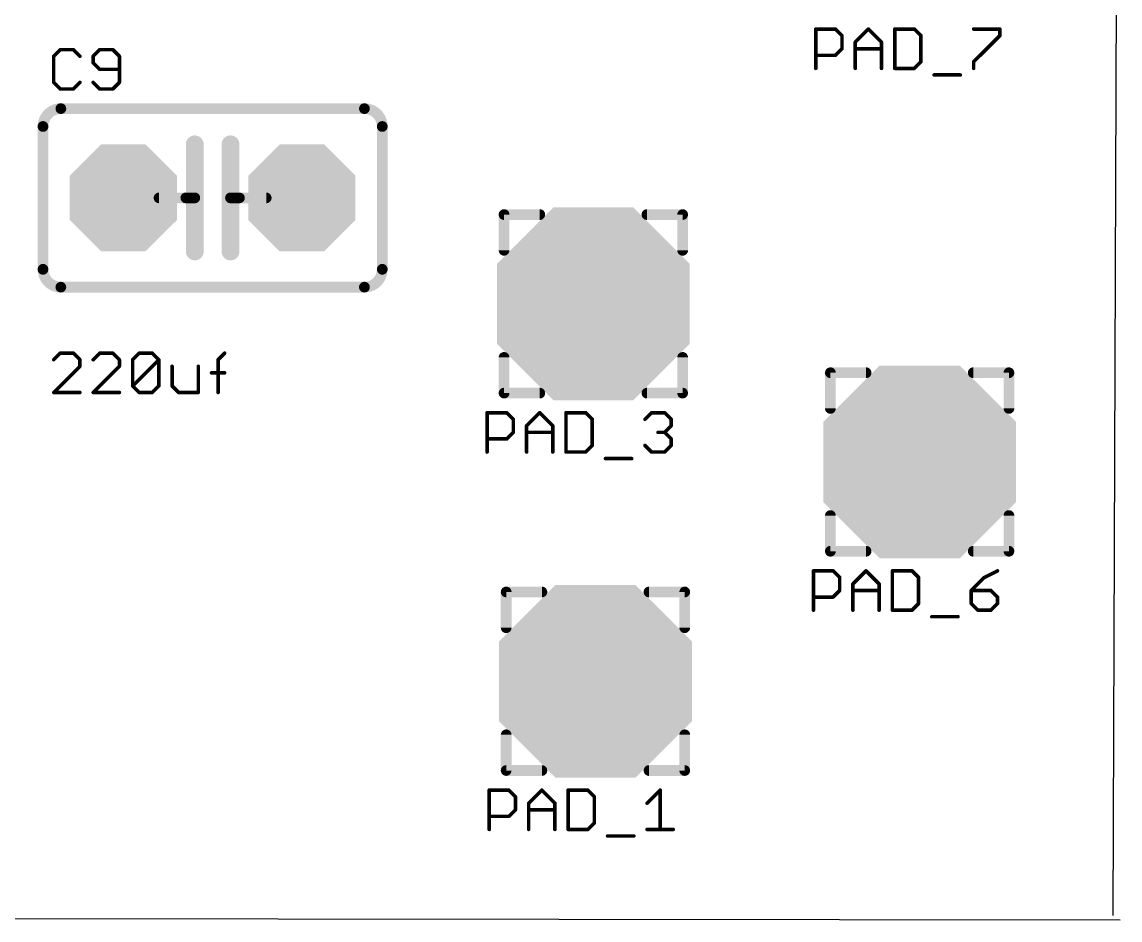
# Model space of a CAD drawing. Extents: x 0.6 to 66.7, y 0.1 to 28.5.
# Drawn here: x 51.04 to 66.66, y 0.1 to 12.87 of the extents above; entities that cross this region are included whole.
import ezdxf

# ---------------------------------------------------------------- set-up
doc = ezdxf.new("R2010")
doc.units = 0
for name, color, linetype in [('20', 7, 'CONTINUOUS'), ('21', 253, 'CONTINUOUS'), ('25', 253, 'CONTINUOUS'), ('27', 253, 'CONTINUOUS'), ('29', 253, 'CONTINUOUS'), ('51', 253, 'CONTINUOUS')]:
    doc.layers.add(name, color=color, linetype=linetype)

# ---------------------------------------------------------------- blocks, each defined once
blk = doc.blocks.new('OCTAGONP')
at = {"const_width": 0.5}
blk.add_lwpolyline([(-0.25, -0.1036), (-0.25, 0.1036), (-0.1036, 0.25), (0.1036, 0.25), (0.25, 0.1036), (0.25, -0.1036), (0.1036, -0.25), (-0.1036, -0.25), (-0.25, -0.1036), (-0.25, 0.1036)], dxfattribs=at)

msp = doc.modelspace()

# ---------------------------------------------------------------- linework, layer by layer
at = {"layer": '20'}
for p, q in [((66.56, 0.16), (66.6573, 28.3955)), ((66.6573, 0.0955), (0.56, 0.16))]:
    msp.add_line(p, q, dxfattribs=at)
at = {"layer": '21'}
for points, const_width in [([(51.591, 11.64, 0.4142), (51.337, 11.386)], 0.1524), ([(51.591, 11.6781, 1), (51.591, 11.6019)], 0.0762), ([(51.591, 11.6019, 1), (51.591, 11.6781)], 0.0762), ([(56.163, 11.386, 0.4142), (55.909, 11.64)], 0.1524), ([(55.909, 11.6781, 1), (55.909, 11.6019)], 0.0762), ([(55.909, 11.6019, 1), (55.909, 11.6781)], 0.0762), ([(51.3751, 11.386, 1), (51.2989, 11.386)], 0.0762), ([(51.2989, 11.386, 1), (51.3751, 11.386)], 0.0762), ([(56.2011, 11.386, 1), (56.1249, 11.386)], 0.0762), ([(56.1249, 11.386, 1), (56.2011, 11.386)], 0.0762), ([(53.5595, 11.132, 1), (53.4325, 11.132)], 0.127), ([(54.0675, 11.132, 1), (53.9405, 11.132)], 0.127), ([(53.5595, 10.37, 1), (53.4325, 10.37)], 0.127), ([(54.0675, 10.37, 1), (53.9405, 10.37)], 0.127), ([(53.369, 10.4081, 1), (53.369, 10.3319)], 0.0762), ([(53.4325, 10.37, 1), (53.5595, 10.37)], 0.127), ([(53.496, 10.3319, 1), (53.496, 10.4081)], 0.0762), ([(53.9405, 10.37, 1), (54.0675, 10.37)], 0.127), ([(54.004, 10.4081, 1), (54.004, 10.3319)], 0.0762), ([(54.131, 10.3319, 1), (54.131, 10.4081)], 0.0762), ([(57.8955, 10.1705, 1), (57.8955, 10.0943)], 0.0762), ([(57.9336, 10.1324, 1), (57.8574, 10.1324)], 0.0762), ([(58.4035, 10.0943, 1), (58.4035, 10.1705)], 0.0762), ([(59.9275, 10.1705, 1), (59.9275, 10.0943)], 0.0762), ([(60.4736, 10.1324, 1), (60.3974, 10.1324)], 0.0762), ([(60.4355, 10.0943, 1), (60.4355, 10.1705)], 0.0762), ([(53.4325, 9.608, 1), (53.5595, 9.608)], 0.127), ([(53.9405, 9.608, 1), (54.0675, 9.608)], 0.127), ([(57.8574, 9.6244, 1), (57.9336, 9.6244)], 0.0762), ([(60.3974, 9.6244, 1), (60.4736, 9.6244)], 0.0762), ([(51.337, 9.354, 0.4142), (51.591, 9.1)], 0.1524), ([(51.3751, 9.354, 1), (51.2989, 9.354)], 0.0762), ([(51.2989, 9.354, 1), (51.3751, 9.354)], 0.0762), ([(55.909, 9.1, 0.4142), (56.163, 9.354)], 0.1524), ([(56.2011, 9.354, 1), (56.1249, 9.354)], 0.0762), ([(56.1249, 9.354, 1), (56.2011, 9.354)], 0.0762), ([(51.591, 9.1381, 1), (51.591, 9.0619)], 0.0762), ([(51.591, 9.0619, 1), (51.591, 9.1381)], 0.0762), ([(55.909, 9.1381, 1), (55.909, 9.0619)], 0.0762), ([(55.909, 9.0619, 1), (55.909, 9.1381)], 0.0762), ([(57.9336, 8.1004, 1), (57.8574, 8.1004)], 0.0762), ([(60.4736, 8.1004, 1), (60.3974, 8.1004)], 0.0762), ([(62.5372, 7.9207, 1), (62.5372, 7.8445)], 0.0762), ([(62.5753, 7.8826, 1), (62.4991, 7.8826)], 0.0762), ([(63.0452, 7.8445, 1), (63.0452, 7.9207)], 0.0762), ([(64.5692, 7.9207, 1), (64.5692, 7.8445)], 0.0762), ([(65.1153, 7.8826, 1), (65.0391, 7.8826)], 0.0762), ([(65.0772, 7.8445, 1), (65.0772, 7.9207)], 0.0762), ([(57.8955, 7.6305, 1), (57.8955, 7.5543)], 0.0762), ([(58.4035, 7.5543, 1), (58.4035, 7.6305)], 0.0762), ([(59.9275, 7.6305, 1), (59.9275, 7.5543)], 0.0762), ([(60.4355, 7.5543, 1), (60.4355, 7.6305)], 0.0762), ([(57.8574, 7.5924, 1), (57.9336, 7.5924)], 0.0762), ([(60.3974, 7.5924, 1), (60.4736, 7.5924)], 0.0762), ([(62.4991, 7.3746, 1), (62.5753, 7.3746)], 0.0762), ([(65.0391, 7.3746, 1), (65.1153, 7.3746)], 0.0762), ([(62.5753, 5.8506, 1), (62.4991, 5.8506)], 0.0762), ([(65.1153, 5.8506, 1), (65.0391, 5.8506)], 0.0762), ([(62.5372, 5.3807, 1), (62.5372, 5.3045)], 0.0762), ([(62.4991, 5.3426, 1), (62.5753, 5.3426)], 0.0762), ([(63.0452, 5.3045, 1), (63.0452, 5.3807)], 0.0762), ([(64.5692, 5.3807, 1), (64.5692, 5.3045)], 0.0762), ([(65.0391, 5.3426, 1), (65.1153, 5.3426)], 0.0762), ([(65.0772, 5.3045, 1), (65.0772, 5.3807)], 0.0762), ([(57.9254, 4.8011, 1), (57.9254, 4.7249)], 0.0762), ([(57.9635, 4.763, 1), (57.8873, 4.763)], 0.0762), ([(58.4334, 4.7249, 1), (58.4334, 4.8011)], 0.0762), ([(59.9574, 4.8011, 1), (59.9574, 4.7249)], 0.0762), ([(60.5035, 4.763, 1), (60.4273, 4.763)], 0.0762), ([(60.4654, 4.7249, 1), (60.4654, 4.8011)], 0.0762), ([(57.8873, 4.255, 1), (57.9635, 4.255)], 0.0762), ([(60.4273, 4.255, 1), (60.5035, 4.255)], 0.0762), ([(57.9635, 2.731, 1), (57.8873, 2.731)], 0.0762), ([(60.5035, 2.731, 1), (60.4273, 2.731)], 0.0762), ([(57.9254, 2.2611, 1), (57.9254, 2.1849)], 0.0762), ([(57.8873, 2.223, 1), (57.9635, 2.223)], 0.0762), ([(58.4334, 2.1849, 1), (58.4334, 2.2611)], 0.0762), ([(59.9574, 2.2611, 1), (59.9574, 2.1849)], 0.0762), ([(60.4273, 2.223, 1), (60.5035, 2.223)], 0.0762), ([(60.4654, 2.1849, 1), (60.4654, 2.2611)], 0.0762)]:
    msp.add_lwpolyline(points, format="xyb", dxfattribs=dict(at, const_width=const_width))
for points, const_width in [([(51.591, 11.64), (55.909, 11.64)], 0.1524), ([(51.337, 11.386), (51.337, 9.354)], 0.1524), ([(56.163, 11.386), (56.163, 9.354)], 0.1524), ([(53.496, 11.132), (53.496, 10.37)], 0.254), ([(54.004, 10.37), (54.004, 11.132)], 0.254), ([(53.496, 10.37), (53.496, 9.608)], 0.254), ([(54.004, 10.37), (54.004, 9.608)], 0.254), ([(53.496, 10.37), (53.369, 10.37)], 0.1524), ([(54.131, 10.37), (54.004, 10.37)], 0.1524), ([(57.8955, 10.1324), (58.4035, 10.1324)], 0.1524), ([(57.8955, 10.1324), (57.8955, 9.6244)], 0.1524), ([(60.4355, 10.1324), (59.9275, 10.1324)], 0.1524), ([(60.4355, 10.1324), (60.4355, 9.6244)], 0.1524), ([(55.909, 9.1), (51.591, 9.1)], 0.1524), ([(57.8955, 7.5924), (57.8955, 8.1004)], 0.1524), ([(60.4355, 7.5924), (60.4355, 8.1004)], 0.1524), ([(62.5372, 7.8826), (63.0452, 7.8826)], 0.1524), ([(62.5372, 7.8826), (62.5372, 7.3746)], 0.1524), ([(65.0772, 7.8826), (64.5692, 7.8826)], 0.1524), ([(65.0772, 7.8826), (65.0772, 7.3746)], 0.1524), ([(57.8955, 7.5924), (58.4035, 7.5924)], 0.1524), ([(60.4355, 7.5924), (59.9275, 7.5924)], 0.1524), ([(62.5372, 5.3426), (62.5372, 5.8506)], 0.1524), ([(65.0772, 5.3426), (65.0772, 5.8506)], 0.1524), ([(62.5372, 5.3426), (63.0452, 5.3426)], 0.1524), ([(65.0772, 5.3426), (64.5692, 5.3426)], 0.1524), ([(57.9254, 4.763), (58.4334, 4.763)], 0.1524), ([(57.9254, 4.763), (57.9254, 4.255)], 0.1524), ([(60.4654, 4.763), (59.9574, 4.763)], 0.1524), ([(60.4654, 4.763), (60.4654, 4.255)], 0.1524), ([(57.9254, 2.223), (57.9254, 2.731)], 0.1524), ([(60.4654, 2.223), (60.4654, 2.731)], 0.1524), ([(57.9254, 2.223), (58.4334, 2.223)], 0.1524), ([(60.4654, 2.223), (59.9574, 2.223)], 0.1524)]:
    msp.add_lwpolyline(points, dxfattribs=dict(at, const_width=const_width))
at = {"layer": '25', "const_width": 0.0508}
for points in [[(62.3295, 12.2125), (62.3295, 12.7717)], [(62.3295, 12.7717), (62.6092, 12.7717)], [(62.6092, 12.7717), (62.7024, 12.6785)], [(62.7024, 12.6785), (62.7024, 12.4921)], [(62.8909, 12.5853), (63.0773, 12.7717)], [(63.0773, 12.7717), (63.2637, 12.5853)], [(63.4522, 12.7717), (63.4522, 12.2125)], [(63.7318, 12.7717), (63.4522, 12.7717)], [(63.825, 12.6785), (63.7318, 12.7717)], [(63.825, 12.3057), (63.825, 12.6785)], [(64.5748, 12.7717), (64.9476, 12.7717)], [(64.9476, 12.6785), (64.5748, 12.3057)], [(64.9476, 12.7717), (64.9476, 12.6785)], [(51.5826, 12.4787), (51.4894, 12.3855)], [(51.769, 12.4787), (51.5826, 12.4787)], [(51.8623, 12.3855), (51.769, 12.4787)], [(52.1439, 12.4787), (52.0507, 12.3855)], [(52.3303, 12.4787), (52.1439, 12.4787)], [(52.4236, 12.3855), (52.3303, 12.4787)], [(62.7024, 12.4921), (62.6092, 12.3989)], [(62.8909, 12.2125), (62.8909, 12.5853)], [(62.8909, 12.4921), (63.2637, 12.4921)], [(63.2637, 12.5853), (63.2637, 12.2125)], [(51.4894, 12.3855), (51.4894, 12.0126)], [(52.0507, 12.3855), (52.0507, 12.2923)], [(52.4236, 12.0126), (52.4236, 12.3855)], [(62.6092, 12.3989), (62.3295, 12.3989)], [(52.0507, 12.2923), (52.1439, 12.199)], [(52.1439, 12.199), (52.4236, 12.199)], [(63.4522, 12.2125), (63.7318, 12.2125)], [(63.7318, 12.2125), (63.825, 12.3057)], [(64.5748, 12.3057), (64.5748, 12.2125)], [(51.4894, 12.0126), (51.5826, 11.9194)], [(51.769, 11.9194), (51.8623, 12.0126)], [(52.0507, 12.0126), (52.1439, 11.9194)], [(52.3303, 11.9194), (52.4236, 12.0126)], [(64.0135, 12.1192), (64.3863, 12.1192)], [(51.5826, 11.9194), (51.769, 11.9194)], [(52.1439, 11.9194), (52.3303, 11.9194)], [(57.6544, 6.7542), (57.6544, 7.3135)], [(57.6544, 7.3135), (57.934, 7.3135)], [(57.934, 7.3135), (58.0272, 7.2203)], [(58.0272, 7.2203), (58.0272, 7.0338)], [(58.2157, 7.1271), (58.4021, 7.3135)], [(58.4021, 7.3135), (58.5885, 7.1271)], [(58.777, 7.3135), (58.777, 6.7542)], [(59.0566, 7.3135), (58.777, 7.3135)], [(59.1498, 7.2203), (59.0566, 7.3135)], [(59.1498, 6.8474), (59.1498, 7.2203)], [(59.8996, 7.2203), (59.9928, 7.3135)], [(59.9928, 7.3135), (60.1792, 7.3135)], [(60.1792, 7.3135), (60.2725, 7.2203)], [(60.2725, 7.2203), (60.2725, 7.1271)], [(58.0272, 7.0338), (57.934, 6.9406)], [(58.2157, 6.7542), (58.2157, 7.1271)], [(58.2157, 7.0338), (58.5885, 7.0338)], [(58.5885, 7.1271), (58.5885, 6.7542)], [(60.1792, 7.0338), (60.086, 7.0338)], [(60.2725, 7.1271), (60.1792, 7.0338)], [(60.1792, 7.0338), (60.2725, 6.9406)], [(57.934, 6.9406), (57.6544, 6.9406)], [(59.0566, 6.7542), (59.1498, 6.8474)], [(59.9928, 6.7542), (59.8996, 6.8474)], [(60.2725, 6.8474), (60.1792, 6.7542)], [(60.2725, 6.9406), (60.2725, 6.8474)], [(58.777, 6.7542), (59.0566, 6.7542)], [(60.1792, 6.7542), (59.9928, 6.7542)], [(59.3383, 6.661), (59.7111, 6.661)], [(62.296, 4.5044), (62.296, 5.0637)], [(62.296, 5.0637), (62.5757, 5.0637)], [(62.5757, 5.0637), (62.6689, 4.9705)], [(62.8573, 4.8773), (63.0438, 5.0637)], [(63.0438, 5.0637), (63.2302, 4.8773)], [(63.4186, 5.0637), (63.4186, 4.5044)], [(63.6983, 5.0637), (63.4186, 5.0637)], [(63.7915, 4.9705), (63.6983, 5.0637)], [(64.9141, 5.0637), (64.7277, 4.9705)], [(62.6689, 4.9705), (62.6689, 4.784)], [(62.8573, 4.5044), (62.8573, 4.8773)], [(63.2302, 4.8773), (63.2302, 4.5044)], [(63.7915, 4.5976), (63.7915, 4.9705)], [(64.7277, 4.9705), (64.5413, 4.784)], [(62.5757, 4.6908), (62.296, 4.6908)], [(62.6689, 4.784), (62.5757, 4.6908)], [(62.8573, 4.784), (63.2302, 4.784)], [(64.5413, 4.784), (64.5413, 4.5976)], [(64.8209, 4.784), (64.5413, 4.784)], [(64.9141, 4.6908), (64.8209, 4.784)], [(64.9141, 4.5976), (64.9141, 4.6908)], [(63.4186, 4.5044), (63.6983, 4.5044)], [(63.6983, 4.5044), (63.7915, 4.5976)], [(64.5413, 4.5976), (64.6345, 4.5044)], [(64.6345, 4.5044), (64.8209, 4.5044)], [(64.8209, 4.5044), (64.9141, 4.5976)], [(63.98, 4.4112), (64.3528, 4.4112)], [(57.6843, 1.3848), (57.6843, 1.9441)], [(57.6843, 1.9441), (57.9639, 1.9441)], [(57.9639, 1.9441), (58.0571, 1.8509)], [(58.0571, 1.8509), (58.0571, 1.6645)], [(58.2456, 1.7577), (58.432, 1.9441)], [(58.432, 1.9441), (58.6184, 1.7577)], [(58.8069, 1.9441), (58.8069, 1.3848)], [(59.0865, 1.9441), (58.8069, 1.9441)], [(59.1798, 1.8509), (59.0865, 1.9441)], [(59.1798, 1.4781), (59.1798, 1.8509)], [(59.9295, 1.7577), (60.116, 1.9441)], [(60.116, 1.9441), (60.116, 1.3848)], [(58.2456, 1.3848), (58.2456, 1.7577)], [(58.6184, 1.7577), (58.6184, 1.3848)], [(57.9639, 1.5713), (57.6843, 1.5713)], [(58.0571, 1.6645), (57.9639, 1.5713)], [(58.2456, 1.6645), (58.6184, 1.6645)], [(58.8069, 1.3848), (59.0865, 1.3848)], [(59.0865, 1.3848), (59.1798, 1.4781)], [(59.9295, 1.3848), (60.3024, 1.3848)], [(59.3682, 1.2916), (59.7411, 1.2916)]]:
    msp.add_lwpolyline(points, dxfattribs=at)
at = {"layer": '25', "const_width": 0.0254}
for points in [[(62.3422, 12.7717, 1), (62.3168, 12.7717)], [(62.3295, 12.7844, 1), (62.3295, 12.759)], [(62.6182, 12.7807, 1), (62.6002, 12.7628)], [(62.6092, 12.759, 1), (62.6092, 12.7844)], [(62.7151, 12.6785, 1), (62.6897, 12.6785)], [(62.6934, 12.6695, 1), (62.7114, 12.6875)], [(63.0863, 12.7807, 1), (63.0683, 12.7628)], [(63.0863, 12.7628, 1), (63.0683, 12.7807)], [(63.4649, 12.7717, 1), (63.4395, 12.7717)], [(63.4522, 12.7844, 1), (63.4522, 12.759)], [(63.7408, 12.7807, 1), (63.7228, 12.7628)], [(63.7318, 12.759, 1), (63.7318, 12.7844)], [(63.8377, 12.6785, 1), (63.8123, 12.6785)], [(63.816, 12.6695, 1), (63.834, 12.6875)], [(64.5748, 12.7844, 1), (64.5748, 12.759)], [(64.9603, 12.7717, 1), (64.9349, 12.7717)], [(64.9349, 12.6785, 1), (64.9603, 12.6785)], [(64.9566, 12.6695, 1), (64.9387, 12.6875)], [(64.9476, 12.759, 1), (64.9476, 12.7844)], [(51.5826, 12.4914, 1), (51.5826, 12.466)], [(51.5916, 12.4697, 1), (51.5736, 12.4877)], [(51.778, 12.4877, 1), (51.7601, 12.4697)], [(51.769, 12.466, 1), (51.769, 12.4914)], [(52.1439, 12.4914, 1), (52.1439, 12.466)], [(52.1529, 12.4697, 1), (52.1349, 12.4877)], [(52.3393, 12.4877, 1), (52.3214, 12.4697)], [(52.3303, 12.466, 1), (52.3303, 12.4914)], [(62.6897, 12.4921, 1), (62.7151, 12.4921)], [(62.7114, 12.4831, 1), (62.6934, 12.5011)], [(62.9036, 12.5853, 1), (62.8782, 12.5853)], [(62.8819, 12.5943, 1), (62.8998, 12.5763)], [(62.8909, 12.5048, 1), (62.8909, 12.4794)], [(63.2764, 12.5853, 1), (63.251, 12.5853)], [(63.2547, 12.5763, 1), (63.2727, 12.5943)], [(63.2637, 12.4794, 1), (63.2637, 12.5048)], [(51.5021, 12.3855, 1), (51.4767, 12.3855)], [(51.4804, 12.3944, 1), (51.4984, 12.3765)], [(51.8533, 12.3765, 1), (51.8712, 12.3944)], [(52.0634, 12.3855, 1), (52.038, 12.3855)], [(52.0417, 12.3944, 1), (52.0597, 12.3765)], [(52.4363, 12.3855, 1), (52.4109, 12.3855)], [(52.4146, 12.3765, 1), (52.4325, 12.3944)], [(62.3295, 12.4116, 1), (62.3295, 12.3862)], [(62.6002, 12.4079, 1), (62.6182, 12.3899)], [(62.6092, 12.3862, 1), (62.6092, 12.4116)], [(52.0597, 12.3012, 1), (52.0417, 12.2833)], [(52.038, 12.2923, 1), (52.0634, 12.2923)], [(52.1439, 12.2117, 1), (52.1439, 12.1863)], [(52.1349, 12.1901, 1), (52.1529, 12.208)], [(52.4236, 12.1863, 1), (52.4236, 12.2117)], [(62.3168, 12.2125, 1), (62.3422, 12.2125)], [(62.8782, 12.2125, 1), (62.9036, 12.2125)], [(63.251, 12.2125, 1), (63.2764, 12.2125)], [(63.4522, 12.2252, 1), (63.4522, 12.1998)], [(63.4395, 12.2125, 1), (63.4649, 12.2125)], [(63.7228, 12.2214, 1), (63.7408, 12.2035)], [(63.7318, 12.1998, 1), (63.7318, 12.2252)], [(63.8123, 12.3057, 1), (63.8377, 12.3057)], [(63.834, 12.2967, 1), (63.816, 12.3146)], [(64.5875, 12.3057, 1), (64.5621, 12.3057)], [(64.5658, 12.3146, 1), (64.5838, 12.2967)], [(64.5621, 12.2125, 1), (64.5875, 12.2125)], [(51.4984, 12.0216, 1), (51.4804, 12.0036)], [(51.8712, 12.0036, 1), (51.8533, 12.0216)], [(52.0597, 12.0216, 1), (52.0417, 12.0036)], [(52.4325, 12.0036, 1), (52.4146, 12.0216)], [(64.0135, 12.1319, 1), (64.0135, 12.1065)], [(64.3863, 12.1065, 1), (64.3863, 12.1319)], [(51.4767, 12.0126, 1), (51.5021, 12.0126)], [(51.5826, 11.9321, 1), (51.5826, 11.9067)], [(51.5736, 11.9104, 1), (51.5916, 11.9284)], [(51.7601, 11.9284, 1), (51.778, 11.9104)], [(51.769, 11.9067, 1), (51.769, 11.9321)], [(52.1439, 11.9321, 1), (52.1439, 11.9067)], [(52.1349, 11.9104, 1), (52.1529, 11.9284)], [(52.3214, 11.9284, 1), (52.3393, 11.9104)], [(52.3303, 11.9067, 1), (52.3303, 11.9321)], [(52.4109, 12.0126, 1), (52.4363, 12.0126)], [(57.6671, 7.3135, 1), (57.6417, 7.3135)], [(57.6544, 7.3262, 1), (57.6544, 7.3008)], [(57.943, 7.3225, 1), (57.925, 7.3045)], [(57.934, 7.3008, 1), (57.934, 7.3262)], [(58.0399, 7.2203, 1), (58.0145, 7.2203)], [(58.0182, 7.2113, 1), (58.0362, 7.2292)], [(58.4111, 7.3225, 1), (58.3931, 7.3045)], [(58.4111, 7.3045, 1), (58.3931, 7.3225)], [(58.7897, 7.3135, 1), (58.7643, 7.3135)], [(58.777, 7.3262, 1), (58.777, 7.3008)], [(59.0656, 7.3225, 1), (59.0476, 7.3045)], [(59.0566, 7.3008, 1), (59.0566, 7.3262)], [(59.1625, 7.2203, 1), (59.1371, 7.2203)], [(59.1409, 7.2113, 1), (59.1588, 7.2292)], [(59.8906, 7.2292, 1), (59.9086, 7.2113)], [(59.9928, 7.3262, 1), (59.9928, 7.3008)], [(60.0018, 7.3045, 1), (59.9838, 7.3225)], [(60.1882, 7.3225, 1), (60.1703, 7.3045)], [(60.1792, 7.3008, 1), (60.1792, 7.3262)], [(60.2852, 7.2203, 1), (60.2598, 7.2203)], [(60.2635, 7.2113, 1), (60.2814, 7.2292)], [(58.0145, 7.0338, 1), (58.0399, 7.0338)], [(58.0362, 7.0249, 1), (58.0182, 7.0428)], [(58.2284, 7.1271, 1), (58.203, 7.1271)], [(58.2067, 7.136, 1), (58.2247, 7.1181)], [(58.2157, 7.0465, 1), (58.2157, 7.0211)], [(58.6012, 7.1271, 1), (58.5758, 7.1271)], [(58.5795, 7.1181, 1), (58.5975, 7.136)], [(58.5885, 7.0211, 1), (58.5885, 7.0465)], [(60.086, 7.0465, 1), (60.086, 7.0211)], [(60.1882, 7.0428, 1), (60.1703, 7.0249)], [(60.1703, 7.0428, 1), (60.1882, 7.0249)], [(60.1792, 7.0211, 1), (60.1792, 7.0465)], [(60.2598, 7.1271, 1), (60.2852, 7.1271)], [(60.2814, 7.1181, 1), (60.2635, 7.136)], [(57.6544, 6.9533, 1), (57.6544, 6.9279)], [(57.925, 6.9496, 1), (57.943, 6.9316)], [(57.934, 6.9279, 1), (57.934, 6.9533)], [(59.1588, 6.8384, 1), (59.1409, 6.8564)], [(59.9086, 6.8564, 1), (59.8906, 6.8384)], [(60.2852, 6.9406, 1), (60.2598, 6.9406)], [(60.2635, 6.9316, 1), (60.2814, 6.9496)], [(60.2814, 6.8384, 1), (60.2635, 6.8564)], [(57.6417, 6.7542, 1), (57.6671, 6.7542)], [(58.203, 6.7542, 1), (58.2284, 6.7542)], [(58.5758, 6.7542, 1), (58.6012, 6.7542)], [(58.777, 6.7669, 1), (58.777, 6.7415)], [(58.7643, 6.7542, 1), (58.7897, 6.7542)], [(59.0476, 6.7632, 1), (59.0656, 6.7452)], [(59.0566, 6.7415, 1), (59.0566, 6.7669)], [(59.1371, 6.8474, 1), (59.1625, 6.8474)], [(59.9928, 6.7669, 1), (59.9928, 6.7415)], [(59.9838, 6.7452, 1), (60.0018, 6.7632)], [(60.1703, 6.7632, 1), (60.1882, 6.7452)], [(60.1792, 6.7415, 1), (60.1792, 6.7669)], [(60.2598, 6.8474, 1), (60.2852, 6.8474)], [(59.3383, 6.6737, 1), (59.3383, 6.6483)], [(59.7111, 6.6483, 1), (59.7111, 6.6737)], [(62.3087, 5.0637, 1), (62.2833, 5.0637)], [(62.296, 5.0764, 1), (62.296, 5.051)], [(62.5846, 5.0727, 1), (62.5667, 5.0547)], [(62.5757, 5.051, 1), (62.5757, 5.0764)], [(63.0527, 5.0727, 1), (63.0348, 5.0547)], [(63.0527, 5.0547, 1), (63.0348, 5.0727)], [(63.4313, 5.0637, 1), (63.4059, 5.0637)], [(63.4186, 5.0764, 1), (63.4186, 5.051)], [(63.7073, 5.0727, 1), (63.6893, 5.0547)], [(63.6983, 5.051, 1), (63.6983, 5.0764)], [(64.9198, 5.0523, 1), (64.9084, 5.075)], [(62.6816, 4.9705, 1), (62.6562, 4.9705)], [(62.6599, 4.9615, 1), (62.6779, 4.9794)], [(62.87, 4.8773, 1), (62.8446, 4.8773)], [(62.8484, 4.8862, 1), (62.8663, 4.8683)], [(63.2429, 4.8773, 1), (63.2175, 4.8773)], [(63.2212, 4.8683, 1), (63.2392, 4.8862)], [(63.8042, 4.9705, 1), (63.7788, 4.9705)], [(63.7825, 4.9615, 1), (63.8005, 4.9794)], [(64.722, 4.9818, 1), (64.7334, 4.9591)], [(64.7367, 4.9615, 1), (64.7187, 4.9794)], [(62.296, 4.7035, 1), (62.296, 4.6781)], [(62.5667, 4.6998, 1), (62.5846, 4.6818)], [(62.5757, 4.6781, 1), (62.5757, 4.7035)], [(62.6562, 4.784, 1), (62.6816, 4.784)], [(62.6779, 4.7751, 1), (62.6599, 4.793)], [(62.8573, 4.7967, 1), (62.8573, 4.7713)], [(63.2302, 4.7713, 1), (63.2302, 4.7967)], [(64.554, 4.784, 1), (64.5286, 4.784)], [(64.5413, 4.7967, 1), (64.5413, 4.7713)], [(64.5323, 4.793, 1), (64.5502, 4.7751)], [(64.8299, 4.793, 1), (64.8119, 4.7751)], [(64.8209, 4.7713, 1), (64.8209, 4.7967)], [(64.9268, 4.6908, 1), (64.9014, 4.6908)], [(64.9051, 4.6818, 1), (64.9231, 4.6998)], [(63.4186, 4.5171, 1), (63.4186, 4.4917)], [(63.6983, 4.4917, 1), (63.6983, 4.5171)], [(63.7788, 4.5976, 1), (63.8042, 4.5976)], [(63.8005, 4.5886, 1), (63.7825, 4.6066)], [(64.5502, 4.6066, 1), (64.5323, 4.5886)], [(64.5286, 4.5976, 1), (64.554, 4.5976)], [(64.6345, 4.5171, 1), (64.6345, 4.4917)], [(64.8209, 4.4917, 1), (64.8209, 4.5171)], [(64.9014, 4.5976, 1), (64.9268, 4.5976)], [(64.9231, 4.5886, 1), (64.9051, 4.6066)], [(62.2833, 4.5044, 1), (62.3087, 4.5044)], [(62.8446, 4.5044, 1), (62.87, 4.5044)], [(63.2175, 4.5044, 1), (63.2429, 4.5044)], [(63.4059, 4.5044, 1), (63.4313, 4.5044)], [(63.6893, 4.5134, 1), (63.7073, 4.4954)], [(63.98, 4.4239, 1), (63.98, 4.3985)], [(64.3528, 4.3985, 1), (64.3528, 4.4239)], [(64.6255, 4.4954, 1), (64.6435, 4.5134)], [(64.8119, 4.5134, 1), (64.8299, 4.4954)], [(57.697, 1.9441, 1), (57.6716, 1.9441)], [(57.6843, 1.9568, 1), (57.6843, 1.9314)], [(57.9729, 1.9531, 1), (57.9549, 1.9351)], [(57.9639, 1.9314, 1), (57.9639, 1.9568)], [(58.0698, 1.8509, 1), (58.0444, 1.8509)], [(58.441, 1.9531, 1), (58.423, 1.9351)], [(58.441, 1.9351, 1), (58.423, 1.9531)], [(58.8196, 1.9441, 1), (58.7942, 1.9441)], [(58.8069, 1.9568, 1), (58.8069, 1.9314)], [(59.0955, 1.9531, 1), (59.0776, 1.9351)], [(59.0865, 1.9314, 1), (59.0865, 1.9568)], [(59.1925, 1.8509, 1), (59.1671, 1.8509)], [(60.1287, 1.9441, 1), (60.1033, 1.9441)], [(60.1249, 1.9351, 1), (60.107, 1.9531)], [(58.0482, 1.8419, 1), (58.0661, 1.8599)], [(58.2583, 1.7577, 1), (58.2329, 1.7577)], [(58.2366, 1.7667, 1), (58.2546, 1.7487)], [(58.6311, 1.7577, 1), (58.6057, 1.7577)], [(58.6095, 1.7487, 1), (58.6274, 1.7667)], [(59.1708, 1.8419, 1), (59.1887, 1.8599)], [(59.9205, 1.7667, 1), (59.9385, 1.7487)], [(57.6843, 1.584, 1), (57.6843, 1.5586)], [(57.9549, 1.5802, 1), (57.9729, 1.5623)], [(57.9639, 1.5586, 1), (57.9639, 1.584)], [(58.0444, 1.6645, 1), (58.0698, 1.6645)], [(58.0661, 1.6555, 1), (58.0482, 1.6735)], [(58.2456, 1.6772, 1), (58.2456, 1.6518)], [(58.6184, 1.6518, 1), (58.6184, 1.6772)], [(58.8069, 1.3975, 1), (58.8069, 1.3721)], [(59.0776, 1.3938, 1), (59.0955, 1.3759)], [(59.0865, 1.3721, 1), (59.0865, 1.3975)], [(59.1671, 1.4781, 1), (59.1925, 1.4781)], [(59.1887, 1.4691, 1), (59.1708, 1.487)], [(59.9295, 1.3975, 1), (59.9295, 1.3721)], [(60.3024, 1.3721, 1), (60.3024, 1.3975)], [(57.6716, 1.3848, 1), (57.697, 1.3848)], [(58.2329, 1.3848, 1), (58.2583, 1.3848)], [(58.6057, 1.3848, 1), (58.6311, 1.3848)], [(58.7942, 1.3848, 1), (58.8196, 1.3848)], [(59.3682, 1.3043, 1), (59.3682, 1.2789)], [(59.7411, 1.2789, 1), (59.7411, 1.3043)], [(60.1033, 1.3848, 1), (60.1287, 1.3848)]]:
    msp.add_lwpolyline(points, format="xyb", dxfattribs=at)
at = {"layer": '27', "const_width": 0.0508}
for points in [[(51.5826, 8.1607), (51.4894, 8.0675)], [(51.769, 8.1607), (51.5826, 8.1607)], [(51.8623, 8.0675), (51.769, 8.1607)], [(52.1439, 8.1607), (52.0507, 8.0675)], [(52.3303, 8.1607), (52.1439, 8.1607)], [(52.4236, 8.0675), (52.3303, 8.1607)], [(52.612, 8.0675), (52.7052, 8.1607)], [(52.7052, 8.1607), (52.8917, 8.1607)], [(52.8917, 8.1607), (52.9849, 8.0675)], [(53.8279, 8.0675), (53.9211, 8.1607)], [(51.4894, 7.6014), (51.8623, 7.9743)], [(51.8623, 7.9743), (51.8623, 8.0675)], [(52.0507, 7.6014), (52.4236, 7.9743)], [(52.4236, 7.9743), (52.4236, 8.0675)], [(52.612, 7.6946), (52.612, 8.0675)], [(52.612, 7.6946), (52.9849, 8.0675)], [(52.9849, 8.0675), (52.9849, 7.6946)], [(53.1733, 7.9743), (53.1733, 7.6946)], [(53.5462, 7.6014), (53.5462, 7.9743)], [(53.8279, 7.6014), (53.8279, 8.0675)], [(53.7346, 7.881), (53.9211, 7.881)], [(52.7052, 7.6014), (52.612, 7.6946)], [(52.9849, 7.6946), (52.8917, 7.6014)], [(53.1733, 7.6946), (53.2665, 7.6014)], [(51.8623, 7.6014), (51.4894, 7.6014)], [(52.4236, 7.6014), (52.0507, 7.6014)], [(52.8917, 7.6014), (52.7052, 7.6014)], [(53.2665, 7.6014), (53.5462, 7.6014)]]:
    msp.add_lwpolyline(points, dxfattribs=at)
at = {"layer": '27', "const_width": 0.0254}
for points in [[(51.5826, 8.1734, 1), (51.5826, 8.148)], [(51.5916, 8.1517, 1), (51.5736, 8.1697)], [(51.778, 8.1697, 1), (51.7601, 8.1517)], [(51.769, 8.148, 1), (51.769, 8.1734)], [(52.1439, 8.1734, 1), (52.1439, 8.148)], [(52.1529, 8.1517, 1), (52.1349, 8.1697)], [(52.3393, 8.1697, 1), (52.3214, 8.1517)], [(52.3303, 8.148, 1), (52.3303, 8.1734)], [(52.7052, 8.1734, 1), (52.7052, 8.148)], [(52.7142, 8.1517, 1), (52.6963, 8.1697)], [(52.9006, 8.1697, 1), (52.8827, 8.1517)], [(52.8917, 8.148, 1), (52.8917, 8.1734)], [(53.93, 8.1517, 1), (53.9121, 8.1697)], [(51.4804, 8.0764, 1), (51.4984, 8.0585)], [(51.875, 8.0675, 1), (51.8496, 8.0675)], [(51.8496, 7.9743, 1), (51.875, 7.9743)], [(51.8533, 8.0585, 1), (51.8712, 8.0764)], [(51.8712, 7.9653, 1), (51.8533, 7.9832)], [(52.0417, 8.0764, 1), (52.0597, 8.0585)], [(52.4363, 8.0675, 1), (52.4109, 8.0675)], [(52.4109, 7.9743, 1), (52.4363, 7.9743)], [(52.4146, 8.0585, 1), (52.4325, 8.0764)], [(52.4325, 7.9653, 1), (52.4146, 7.9832)], [(52.6247, 8.0675, 1), (52.5993, 8.0675)], [(52.603, 8.0764, 1), (52.621, 8.0585)], [(52.9976, 8.0675, 1), (52.9722, 8.0675)], [(52.9938, 8.0585, 1), (52.9759, 8.0764)], [(52.9759, 8.0585, 1), (52.9938, 8.0764)], [(53.186, 7.9743, 1), (53.1606, 7.9743)], [(53.5589, 7.9743, 1), (53.5335, 7.9743)], [(53.8406, 8.0675, 1), (53.8152, 8.0675)], [(53.8189, 8.0764, 1), (53.8368, 8.0585)], [(53.7346, 7.8937, 1), (53.7346, 7.8683)], [(53.9211, 7.8683, 1), (53.9211, 7.8937)], [(52.621, 7.7036, 1), (52.603, 7.6856)], [(52.603, 7.7036, 1), (52.621, 7.6856)], [(52.5993, 7.6946, 1), (52.6247, 7.6946)], [(52.9722, 7.6946, 1), (52.9976, 7.6946)], [(52.9938, 7.6856, 1), (52.9759, 7.7036)], [(53.1823, 7.7036, 1), (53.1643, 7.6856)], [(53.1606, 7.6946, 1), (53.186, 7.6946)], [(51.4894, 7.6141, 1), (51.4894, 7.5887)], [(51.4804, 7.6104, 1), (51.4984, 7.5924)], [(51.8623, 7.5887, 1), (51.8623, 7.6141)], [(52.0507, 7.6141, 1), (52.0507, 7.5887)], [(52.0417, 7.6104, 1), (52.0597, 7.5924)], [(52.4236, 7.5887, 1), (52.4236, 7.6141)], [(52.7052, 7.6141, 1), (52.7052, 7.5887)], [(52.6963, 7.5924, 1), (52.7142, 7.6104)], [(52.8827, 7.6104, 1), (52.9006, 7.5924)], [(52.8917, 7.5887, 1), (52.8917, 7.6141)], [(53.2665, 7.6141, 1), (53.2665, 7.5887)], [(53.2576, 7.5924, 1), (53.2755, 7.6104)], [(53.5335, 7.6014, 1), (53.5589, 7.6014)], [(53.5462, 7.5887, 1), (53.5462, 7.6141)], [(53.8152, 7.6014, 1), (53.8406, 7.6014)]]:
    msp.add_lwpolyline(points, format="xyb", dxfattribs=at)
at = {"layer": '51', "const_width": 0.1524}
for points in [[(53.369, 10.37), (52.988, 10.37)], [(54.512, 10.37), (54.131, 10.37)]]:
    msp.add_lwpolyline(points, dxfattribs=at)
at = {"layer": '51'}
for points, const_width in [([(52.988, 10.4081, 1), (52.988, 10.3319)], 0.0762), ([(53.369, 10.3319, 1), (53.369, 10.4081)], 0.0762), ([(54.131, 10.4081, 1), (54.131, 10.3319)], 0.0762), ([(54.512, 10.3319, 1), (54.512, 10.4081)], 0.0762), ([(59.1655, 7.8464, 1), (59.1655, 9.8784, 1), (59.1655, 7.8464)], 0.1524), ([(63.8072, 5.5966, 1), (63.8072, 7.6286, 1), (63.8072, 5.5966)], 0.1524), ([(59.1954, 2.477, 1), (59.1954, 4.509, 1), (59.1954, 2.477)], 0.1524)]:
    msp.add_lwpolyline(points, format="xyb", dxfattribs=dict(at, const_width=const_width))

# ---------------------------------------------------------------- block references
at = {"layer": '29', "xscale": 1.524, "yscale": 1.524}
for p in [(52.48, 10.37), (55.02, 10.37)]:
    msp.add_blockref('OCTAGONP', p, dxfattribs=at)
at = {"layer": '29', "xscale": 2.7432, "yscale": 2.7432, "rotation": 180}
for p in [(59.1655, 8.8624), (63.8072, 6.6126), (59.1954, 3.493)]:
    msp.add_blockref('OCTAGONP', p, dxfattribs=at)

doc.saveas('drawing.dxf')
